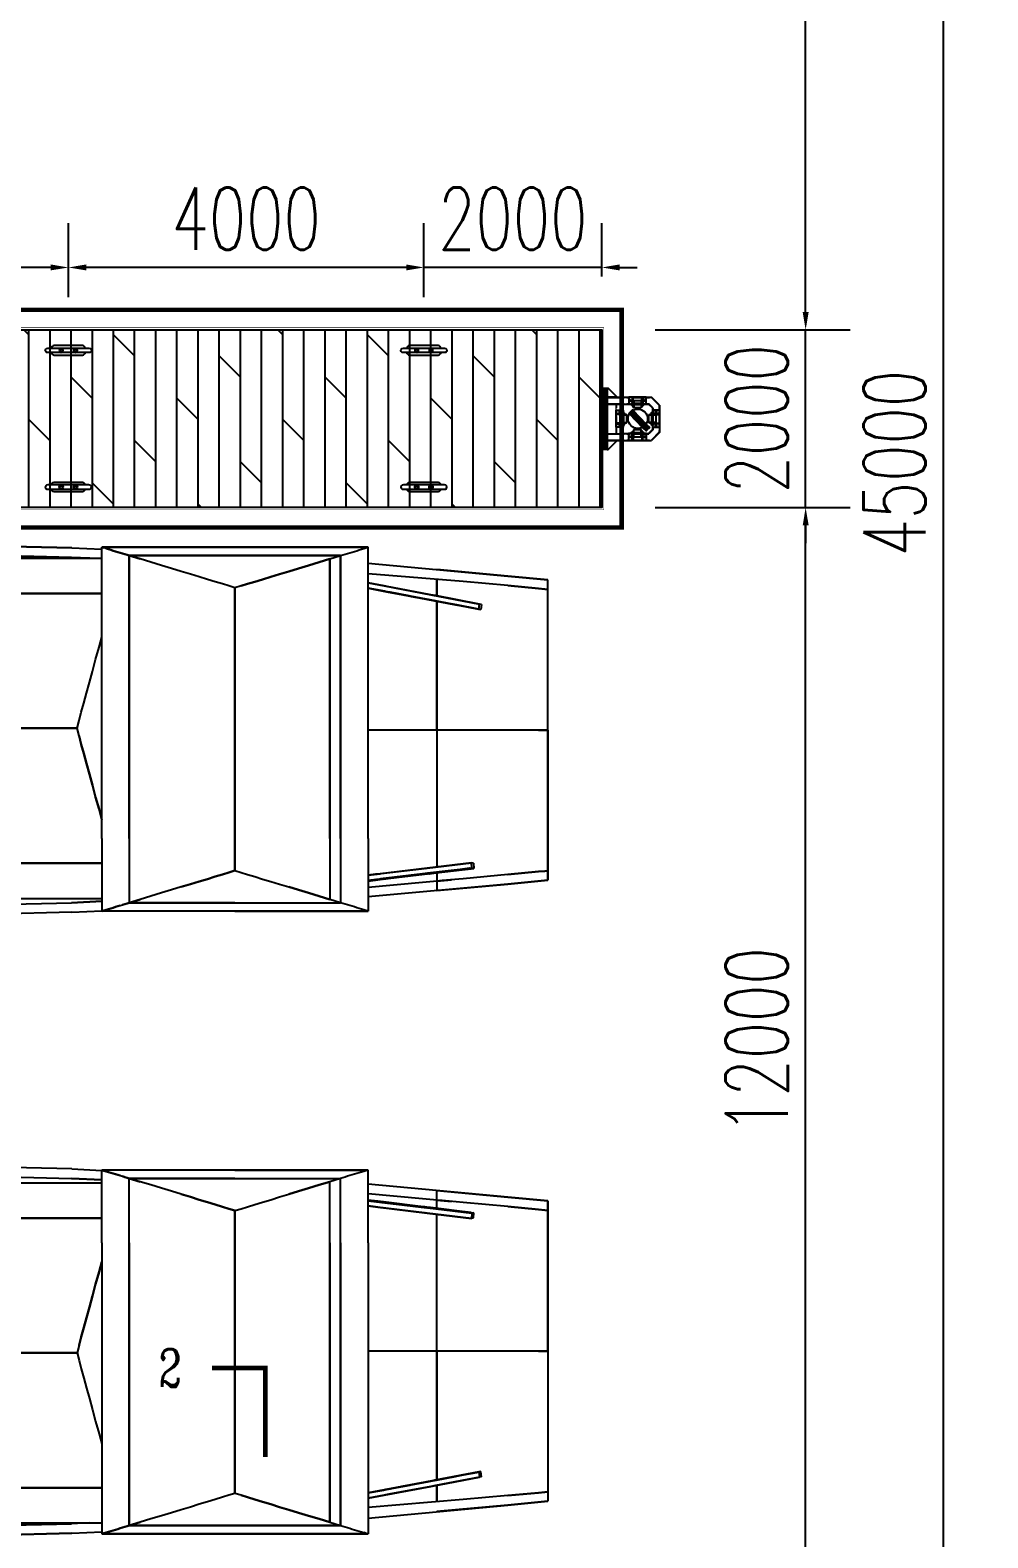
# Model space of a CAD drawing. Header units: millimetres. Extents: x -1003406 to 3312184, y 81337 to 716393.
# Drawn here: x 1491477 to 1502251, y 364071 to 381044 of the extents above; entities that cross this region are included whole.
import ezdxf

# ---------------------------------------------------------------- set-up
doc = ezdxf.new("R2010")
doc.units = ezdxf.units.MM
doc.header["$LTSCALE"] = 10
for name, pattern in [('CENTER2', [28.575, 19.05, -3.175, 3.175, -3.175]), ('DASHED2', [0.375, 0.25, -0.125]), ('DOTE', [2.42, 2, -0.2, 0.02, -0.2])]:
    doc.linetypes.add(name, pattern=pattern)
doc.layers.get('0').update_dxf_attribs({"linetype": 'CONTINUOUS'})
doc.layers.get('Defpoints').update_dxf_attribs({"linetype": 'CONTINUOUS'})
for name, color, linetype in [('DIM_SYMB', 3, 'CONTINUOUS'), ('DOTE', 1, 'DOTE'), ('PUB_TEXT', 7, 'CONTINUOUS'), ('W- bollard系船栓', 4, 'CONTINUOUS'), ('W-_ANTICOLLISION防撞措施', 192, 'CONTINUOUS'), ('W-bridge approach引桥', 4, 'CONTINUOUS'), ('W-FLOAT_BOWL浮筒', 253, 'CONTINUOUS'), ('W-MOUNTING固定方式', 5, 'CONTINUOUS'), ('W-STEEL_FRAME钢架', 3, 'CONTINUOUS'), ('W-WOOD_FLOOR木地板', 30, 'CONTINUOUS'), ('配筋率', 61, 'CONTINUOUS')]:
    doc.layers.add(name, color=color, linetype=linetype)
doc.styles.add('_TCH_LABEL', font='COMPLEX', dxfattribs={"bigfont": 'GBCBIG'})
doc.styles.add('STANDARD_T3', font='simplex.shx', dxfattribs={"width": 0.7, "bigfont": 'gbcbig.shx'})
doc.dimstyles.new('W&&200', dxfattribs={"dimtxt": 700, "dimasz": 200, "dimexe": 500, "dimexo": 600, "dimgap": 200, "dimtad": 1, "dimdec": 0, "dimzin": 0, "dimdsep": 46, "dimtxsty": 'STANDARD_T3', "dimcen": 0.09, "dimclrd": 1, "dimclre": 1, "dimclrt": 7, "dimazin": 2, "dimtfac": 1, "dimtdec": 0, "dimtix": 1, "dimtmove": 2, "dimatfit": 3, "dimfxl": 100, "dimtolj": 1, "dimtzin": 0, "dimarcsym": 0})
doc.dimstyles.new('W&&5', dxfattribs={"dimtxt": 17.5, "dimasz": 5, "dimexe": 12.5, "dimexo": 15, "dimgap": 5, "dimtad": 1, "dimdec": 0, "dimzin": 0, "dimdsep": 46, "dimtxsty": 'STANDARD_T3', "dimcen": 0.09, "dimclrd": 1, "dimclre": 1, "dimclrt": 7, "dimazin": 2, "dimtfac": 1, "dimtdec": 0, "dimtix": 1, "dimtmove": 2, "dimatfit": 3, "dimfxl": 100, "dimtolj": 1, "dimtzin": 0, "dimarcsym": 0})

# ---------------------------------------------------------------- blocks, each defined once
blk = doc.blocks.new('$matou$00000081')
at = {"elevation": 0}
for points in [[(115.4, -12.5, 1.151757), (115.4, 12.5), (-115.4, 12.5, 1.151757), (-115.4, -12.5), (115.4, -12.5)], [(-96.2, 12.5, -0.182727), (-79.9, 27.6), (80.9, 27.6, -0.182727), (97.2, 12.5)], [(97.2, -12.5, -0.182727), (80.9, -27.6), (-79.9, -27.6, -0.182727), (-96.2, -12.5, -0.127039)]]:
    blk.add_lwpolyline(points, format="xyb", dxfattribs=at)
for centre, radius in [((-39.5, 0, 0), 10.9), ((-39.5, 0, 0), 7.27), ((40.5, 0, 0), 10.9), ((40.5, 0, 0), 7.27)]:
    blk.add_circle(centre, radius)
blk = doc.blocks.new('*U645')
at = {"layer": 'W- bollard系船栓', "xscale": 2, "yscale": -2, "rotation": 180}
blk.add_blockref('$matou$00000081', (0, 0, 0), dxfattribs=at)
blk = doc.blocks.new('*U646')
at = {"layer": 'W- bollard系船栓', "color": 0, "linetype": 'ByBlock', "lineweight": -2, "transparency": 16777216}
for p in [(8000, 0), (12000, 0)]:
    blk.add_blockref('*U645', p, dxfattribs=at)
blk = doc.blocks.new('*U190')
blk.add_lwpolyline([(-12, 0), (-12, 2.5), (12, 2.5), (12, 0)], close=True)
blk = doc.blocks.new('*U189')
at = {"color": 8, "linetype": 'Continuous', "lineweight": 15}
for p, q in [((-1, 2), (-2, 1)), ((0, 1), (0, -1)), ((-1, -2), (-2, -1))]:
    blk.add_line(p, q, dxfattribs=at)
at = {"color": 7, "linetype": 'Continuous', "lineweight": 15}
for p, q in [((16, 1), (0, 1)), ((0, 0), (19, 0)), ((16, 1), (16, 0)), ((19, -1), (19, 0)), ((0, -1), (19, -1))]:
    blk.add_line(p, q, dxfattribs=at)
for centre, radius, start, end in [((-3, 0), 2.9, 41.3178, 318.6822), ((-3, 0), 1.45, 41.3178, 318.6822), ((0, 3), 2.82, 221.3178, 270), ((0, -3), 2.82, 90, 138.6822), ((0, 3), 1.37, 221.3178, 270), ((0, -3), 1.37, 90, 138.6822)]:
    blk.add_arc(centre, radius, start, end, dxfattribs=at)
blk = doc.blocks.new('无头销轴_B型_D12X150')
at = {"color": 0}
for p, q in [((-72, 6), (-72, -6)), ((72, 6), (72, -6))]:
    blk.add_line(p, q, dxfattribs=at)
blk.add_lwpolyline([(-75, 4), (-75, -4), (-72, -6), (72, -6), (75, -4), (75, 4), (72, 6), (-72, 6)], close=True, dxfattribs=at)
for centre in [(-70, 0), (70, 0)]:
    blk.add_circle(centre, 1.6, dxfattribs=at)
blk = doc.blocks.new('A$C1EDE4923')
at = {"color": 3, "linetype": 'CENTER2', "ltscale": 0.5}
for p, q in [((-284, 80), (-260, 80)), ((-272, 68), (-272, 92)), ((-235, 120), (-254, 120)), ((-146, 120), (-127, 120)), ((-97, 80), (-121, 80)), ((-109, 68), (-109, 92))]:
    blk.add_line(p, q, dxfattribs=at)
at = {"linetype": 'DASHED2'}
for p, q in [((-240, 126), (-249, 126)), ((-240, 113), (-249, 113)), ((-235, 126), (-145, 126)), ((-235, 113), (-145, 113)), ((-141, 126), (-132, 126)), ((-141, 113), (-132, 113))]:
    blk.add_line(p, q, dxfattribs=at)
at = {"color": 3, "linetype": 'CENTER2'}
blk.add_line((-241, 120), (-140, 120), dxfattribs=at)
for p, q in [((-232, 80), (-232, 160)), ((-148, 80), (-148, 160))]:
    blk.add_line(p, q)
for points in [[(-94, 40), (-94, 120), (-287, 120), (-287, 40)], [(-249, 142), (-240, 142), (-240, 40), (-249, 40)], [(-232, 160), (-148, 160), (-145, 157), (-145, 83), (-148, 80), (-232, 80), (-235, 83), (-235, 157)], [(-132, 142), (-141, 142), (-141, 40), (-132, 40)]]:
    blk.add_lwpolyline(points, close=True)
for centre in [(-272, 80), (-109, 80)]:
    blk.add_circle(centre, 7)
at = {"xscale": -1}
for name, p, rotation in [('无头销轴_B型_D12X150', (-190, 120), 180), ('*U189', (-260, 114), 270), ('*U190', (-249, 120), 90), ('*U190', (-237, 120), 90)]:
    blk.add_blockref(name, p, dxfattribs=dict(at, rotation=rotation))
for name, p, rotation in [('*U190', (-143, 120), 270), ('*U190', (-132, 120), 270), ('*U189', (-121, 114), 90)]:
    blk.add_blockref(name, p, dxfattribs=dict(rotation=rotation))
blk = doc.blocks.new('*D175')
at = {"color": 1, "lineweight": -2, "transparency": 16777216}
for p, q in [((-78, 311), (78, 464)), ((121, 506), (82, 468)), ((-82, 307), (-85, 304))]:
    blk.add_line(p, q, dxfattribs=at)
at = {"color": 1, "transparency": 16777216}
for points in [[(81, 468), (82, 467), (78, 464)], [(-82, 308), (-81, 307), (-78, 311)]]:
    blk.add_solid(points, dxfattribs=at)
at = {"layer": 'Defpoints', "color": 0, "transparency": 16777216}
for p in [(78, 464), (-78, 311)]:
    blk.add_point(p, dxfattribs=at)
at = {"color": 7, "transparency": 16777216, "insert": (93, 499), "char_height": 17.5, "attachment_point": 5, "rotation": 44.4737, "style": 'STANDARD_T3'}
blk.add_mtext('\\A1;∅219', dxfattribs=at)
blk = doc.blocks.new('*D919')
at = {"layer": 'Defpoints', "color": 0, "transparency": 16777216}
for p in [(1497907, 375669), (1500201, 375669), (1497907, 363669)]:
    blk.add_point(p, dxfattribs=at)
at = {"layer": 'W-bridge approach引桥', "color": 1, "lineweight": -2, "transparency": 16777216}
for p, q in [((1498507, 375669), (1500701, 375669)), ((1500201, 363869), (1500201, 375469)), ((1498507, 363669), (1500701, 363669))]:
    blk.add_line(p, q, dxfattribs=at)
at = {"layer": 'W-bridge approach引桥', "color": 1, "transparency": 16777216}
for points in [[(1500168, 375469), (1500235, 375469), (1500201, 375669)], [(1500168, 363869), (1500235, 363869), (1500201, 363669)]]:
    blk.add_solid(points, dxfattribs=at)
at = {"layer": 'W-bridge approach引桥', "color": 7, "transparency": 16777216, "insert": (1499651, 369669), "char_height": 700, "attachment_point": 5, "rotation": 90, "style": 'STANDARD_T3'}
blk.add_mtext('\\A1;12000', dxfattribs=at)
blk = doc.blocks.new('*D920')
at = {"layer": 'Defpoints', "color": 0, "transparency": 16777216}
for p in [(1497907, 377669), (1500201, 377669), (1497907, 375669)]:
    blk.add_point(p, dxfattribs=at)
at = {"layer": 'W-bridge approach引桥', "color": 1, "lineweight": -2, "transparency": 16777216}
for p, q in [((1500201, 377869), (1500201, 378069)), ((1498507, 377669), (1500701, 377669)), ((1500201, 375669), (1500201, 377669)), ((1498507, 375669), (1500701, 375669)), ((1500201, 375469), (1500201, 375269))]:
    blk.add_line(p, q, dxfattribs=at)
at = {"layer": 'W-bridge approach引桥', "color": 1, "transparency": 16777216}
for points in [[(1500168, 377869), (1500235, 377869), (1500201, 377669)], [(1500168, 375469), (1500235, 375469), (1500201, 375669)]]:
    blk.add_solid(points, dxfattribs=at)
at = {"layer": 'W-bridge approach引桥', "color": 7, "transparency": 16777216, "insert": (1499651, 376669), "char_height": 700, "attachment_point": 5, "rotation": 90, "style": 'STANDARD_T3'}
blk.add_mtext('\\A1;2000', dxfattribs=at)
blk = doc.blocks.new('*D921')
at = {"layer": 'Defpoints', "color": 0, "transparency": 16777216}
for p in [(1497907, 389669), (1500201, 389669), (1497907, 377669)]:
    blk.add_point(p, dxfattribs=at)
at = {"layer": 'W-bridge approach引桥', "color": 1, "lineweight": -2, "transparency": 16777216}
for p, q in [((1498507, 389669), (1500701, 389669)), ((1500201, 377869), (1500201, 389469)), ((1498507, 377669), (1500701, 377669))]:
    blk.add_line(p, q, dxfattribs=at)
at = {"layer": 'W-bridge approach引桥', "color": 1, "transparency": 16777216}
for points in [[(1500168, 389469), (1500235, 389469), (1500201, 389669)], [(1500168, 377869), (1500235, 377869), (1500201, 377669)]]:
    blk.add_solid(points, dxfattribs=at)
at = {"layer": 'W-bridge approach引桥', "color": 7, "transparency": 16777216, "insert": (1499651, 383669), "char_height": 700, "attachment_point": 5, "rotation": 90, "style": 'STANDARD_T3'}
blk.add_mtext('\\A1;12000', dxfattribs=at)
blk = doc.blocks.new('*D923')
at = {"layer": 'Defpoints', "color": 0, "transparency": 16777216}
for p in [(1495907, 378372), (1497907, 377669), (1495907, 377438)]:
    blk.add_point(p, dxfattribs=at)
at = {"layer": 'W-bridge approach引桥', "color": 1, "lineweight": -2, "transparency": 16777216}
for p, q in [((1495907, 378038), (1495907, 378872)), ((1497907, 378269), (1497907, 378872)), ((1495707, 378372), (1495507, 378372)), ((1497907, 378372), (1495907, 378372)), ((1498107, 378372), (1498307, 378372))]:
    blk.add_line(p, q, dxfattribs=at)
at = {"layer": 'W-bridge approach引桥', "color": 1, "transparency": 16777216}
for points in [[(1495707, 378406), (1495707, 378339), (1495907, 378372)], [(1498107, 378406), (1498107, 378339), (1497907, 378372)]]:
    blk.add_solid(points, dxfattribs=at)
at = {"layer": 'W-bridge approach引桥', "color": 7, "transparency": 16777216, "insert": (1496907, 378922), "char_height": 700, "attachment_point": 5, "style": 'STANDARD_T3'}
blk.add_mtext('\\A1;2000', dxfattribs=at)
blk = doc.blocks.new('*D924')
at = {"layer": 'Defpoints', "color": 0, "transparency": 16777216}
for p in [(1491907, 378372), (1491907, 377438), (1495907, 377438)]:
    blk.add_point(p, dxfattribs=at)
at = {"layer": 'W-bridge approach引桥', "color": 1, "lineweight": -2, "transparency": 16777216}
for p, q in [((1491907, 378038), (1491907, 378872)), ((1495907, 378038), (1495907, 378872)), ((1495707, 378372), (1492107, 378372))]:
    blk.add_line(p, q, dxfattribs=at)
at = {"layer": 'W-bridge approach引桥', "color": 1, "transparency": 16777216}
for points in [[(1492107, 378406), (1492107, 378339), (1491907, 378372)], [(1495707, 378406), (1495707, 378339), (1495907, 378372)]]:
    blk.add_solid(points, dxfattribs=at)
at = {"layer": 'W-bridge approach引桥', "color": 7, "transparency": 16777216, "insert": (1493907, 378922), "char_height": 700, "attachment_point": 5, "style": 'STANDARD_T3'}
blk.add_mtext('\\A1;4000', dxfattribs=at)
blk = doc.blocks.new('*D925')
at = {"layer": 'Defpoints', "color": 0, "transparency": 16777216}
for p in [(1487907, 378372), (1487907, 377438), (1491907, 377438)]:
    blk.add_point(p, dxfattribs=at)
at = {"layer": 'W-bridge approach引桥', "color": 1, "lineweight": -2, "transparency": 16777216}
for p, q in [((1487907, 378038), (1487907, 378872)), ((1491907, 378038), (1491907, 378872)), ((1491707, 378372), (1488107, 378372))]:
    blk.add_line(p, q, dxfattribs=at)
at = {"layer": 'W-bridge approach引桥', "color": 1, "transparency": 16777216}
for points in [[(1488107, 378406), (1488107, 378339), (1487907, 378372)], [(1491707, 378406), (1491707, 378339), (1491907, 378372)]]:
    blk.add_solid(points, dxfattribs=at)
at = {"layer": 'W-bridge approach引桥', "color": 7, "transparency": 16777216, "insert": (1489907, 378922), "char_height": 700, "attachment_point": 5, "style": 'STANDARD_T3'}
blk.add_mtext('\\A1;4000', dxfattribs=at)
blk = doc.blocks.new('*U647')
at = {"layer": 'W- bollard系船栓', "xscale": 2, "yscale": -2, "rotation": 180}
blk.add_blockref('$matou$00000081', (0, 0, 0), dxfattribs=at)
blk = doc.blocks.new('*U648')
at = {"layer": 'W- bollard系船栓', "color": 0, "linetype": 'ByBlock', "lineweight": -2, "transparency": 16777216}
for p in [(8000, 0), (12000, 0)]:
    blk.add_blockref('*U647', p, dxfattribs=at)
blk = doc.blocks.new('*D929')
at = {"layer": 'Defpoints', "color": 0, "transparency": 16777216}
for p in [(1500701, 398669), (1501751, 398669), (1500701, 353669)]:
    blk.add_point(p, dxfattribs=at)
at = {"layer": 'W-bridge approach引桥', "color": 1, "lineweight": -2, "transparency": 16777216}
for p, q in [((1501301, 398669), (1502251, 398669)), ((1501751, 353869), (1501751, 398469)), ((1501301, 353669), (1502251, 353669))]:
    blk.add_line(p, q, dxfattribs=at)
at = {"layer": 'W-bridge approach引桥', "color": 1, "transparency": 16777216}
for points in [[(1501717, 398469), (1501784, 398469), (1501751, 398669)], [(1501717, 353869), (1501784, 353869), (1501751, 353669)]]:
    blk.add_solid(points, dxfattribs=at)
at = {"layer": 'W-bridge approach引桥', "color": 7, "transparency": 16777216, "insert": (1501201, 376169), "char_height": 700, "attachment_point": 5, "rotation": 90, "style": 'STANDARD_T3'}
blk.add_mtext('\\A1;45000', dxfattribs=at)
blk = doc.blocks.new('$matou$00000062')
at = {"color": 0, "linetype": 'Continuous'}
for p, q in [((-1714, 991), (-1714, -2415)), ((-1714, 991), (-1714, -2415)), ((-1355, 991), (-1355, -2415)), ((-1355, 991), (-1355, -2415)), ((-1355, -2415), (-1355, 991)), ((18, -2144), (18, 991)), ((18, 991), (18, -2144)), ((1392, 991), (1392, -2415)), ((1392, -2415), (1392, 991)), ((1392, 991), (1392, -2415)), ((1750, 991), (1750, -2415)), ((1750, 991), (1750, -2415)), ((-1855, -2086), (-1875, -1218)), ((-1855, -2086), (-1875, -1218)), ((-1778, -1218), (-1758, -2084)), ((-1778, -1218), (-1758, -2084)), ((1758, -2084), (1778, -1218)), ((1778, -1218), (1758, -2084)), ((1875, -1218), (1855, -2086)), ((1855, -2086), (1875, -1218)), ((-1855, -2086), (-1841, -2415)), ((-1855, -2086), (-1841, -2415)), ((-1744, -2415), (-1758, -2084)), ((-1758, -2084), (-1744, -2415)), ((-60, -2166), (18, -2144)), ((-60, -2166), (18, -2144)), ((18, -2146), (18, -2141)), ((18, -2144), (96, -2166)), ((18, -2144), (96, -2166)), ((1758, -2084), (1750, -2084)), ((1750, -2284), (1758, -2084)), ((1758, -2084), (1750, -2084)), ((1750, -2284), (1758, -2084)), ((1855, -2086), (1841, -2415)), ((1855, -2086), (1841, -2415)), ((-562, -2313), (-448, -2280)), ((-448, -2280), (-562, -2313)), ((-448, -2280), (-340, -2248)), ((-340, -2248), (-448, -2280)), ((-340, -2248), (-239, -2219)), ((-239, -2219), (-340, -2248)), ((-239, -2219), (-146, -2191)), ((-146, -2191), (-239, -2219)), ((-146, -2191), (-60, -2166)), ((-60, -2166), (-146, -2191)), ((96, -2166), (182, -2191)), ((96, -2166), (182, -2191)), ((182, -2191), (275, -2219)), ((182, -2191), (275, -2219)), ((275, -2219), (376, -2248)), ((275, -2219), (376, -2248)), ((376, -2248), (484, -2280)), ((376, -2248), (484, -2280)), ((484, -2280), (598, -2313)), ((484, -2280), (598, -2313)), ((-1844, -3874), (-1844, -2415)), ((-1844, -3874), (-1844, -2415)), ((-1844, -2415), (-1837, -2439)), ((-1837, -2439), (-1844, -2415)), ((-1104, -2415), (-1844, -2415)), ((-1104, -2415), (-1844, -2415)), ((-1837, -2439), (-1830, -2464)), ((-1830, -2464), (-1837, -2439)), ((-1104, -2415), (1862, -2415)), ((-1104, -2415), (1862, -2415)), ((-910, -2415), (-807, -2385)), ((-807, -2385), (-910, -2415)), ((-807, -2385), (-682, -2348)), ((-682, -2348), (-807, -2385)), ((-682, -2348), (-562, -2313)), ((-562, -2313), (-682, -2348)), ((598, -2313), (718, -2348)), ((598, -2313), (718, -2348)), ((718, -2348), (844, -2385)), ((718, -2348), (844, -2385)), ((844, -2385), (946, -2415)), ((844, -2385), (946, -2415)), ((1848, -2464), (1855, -2439)), ((1848, -2464), (1855, -2439)), ((1862, -2415), (1855, -2439)), ((1855, -2439), (1862, -2415)), ((1862, -2415), (1862, -5333)), ((1862, -5333), (1862, -2415)), ((-1830, -2464), (-1823, -2489)), ((-1823, -2489), (-1830, -2464)), ((-1823, -2489), (-1816, -2515)), ((-1816, -2515), (-1823, -2489)), ((-1816, -2515), (-1809, -2540)), ((-1809, -2540), (-1816, -2515)), ((-1809, -2540), (-1801, -2566)), ((-1801, -2566), (-1809, -2540)), ((-1801, -2566), (-1794, -2591)), ((-1794, -2591), (-1801, -2566)), ((-1794, -2591), (-1787, -2617)), ((-1787, -2617), (-1794, -2591)), ((1812, -2591), (1805, -2617)), ((1805, -2617), (1812, -2591)), ((1819, -2566), (1812, -2591)), ((1812, -2591), (1819, -2566)), ((1827, -2540), (1819, -2566)), ((1819, -2566), (1827, -2540)), ((1834, -2515), (1827, -2540)), ((1827, -2540), (1834, -2515)), ((1841, -2489), (1834, -2515)), ((1834, -2515), (1841, -2489)), ((1848, -2464), (1841, -2489)), ((1841, -2489), (1848, -2464)), ((-1787, -2617), (-1780, -2642)), ((-1787, -2617), (-1780, -2642)), ((-1780, -2642), (-1773, -2667)), ((-1773, -2667), (-1780, -2642)), ((-1773, -2667), (-1766, -2692)), ((-1766, -2692), (-1773, -2667)), ((-1766, -2692), (-1759, -2717)), ((-1759, -2717), (-1766, -2692)), ((-1759, -3874), (-1759, -2717)), ((-1759, -2717), (-1759, -3874)), ((-1104, -2717), (-1759, -2717)), ((-1104, -2717), (-1759, -2717)), ((-1725, -2837), (-1759, -2717)), ((-1104, -2717), (-1759, -2717)), ((-1759, -2717), (-1725, -2837)), ((-1759, -2717), (-1759, -3874)), ((-1104, -2717), (1777, -2717)), ((1777, -2717), (-1104, -2717)), ((-1104, -2717), (1777, -2717)), ((1777, -2717), (1743, -2837)), ((1743, -2837), (1777, -2717)), ((1784, -2692), (1777, -2717)), ((1777, -2717), (1784, -2692)), ((1777, -2717), (1777, -5031)), ((1777, -5031), (1777, -2717)), ((1777, -2717), (1777, -5031)), ((1791, -2667), (1784, -2692)), ((1784, -2692), (1791, -2667)), ((1798, -2642), (1791, -2667)), ((1791, -2667), (1798, -2642)), ((1805, -2617), (1798, -2642)), ((1798, -2642), (1805, -2617)), ((-1692, -2954), (-1725, -2837)), ((-1692, -2954), (-1725, -2837)), ((1710, -2954), (1743, -2837)), ((1710, -2954), (1743, -2837)), ((-1659, -3068), (-1692, -2954)), ((-1659, -3068), (-1692, -2954)), ((-1628, -3178), (-1659, -3068)), ((-1628, -3178), (-1659, -3068)), ((1646, -3178), (1677, -3068)), ((1646, -3178), (1677, -3068)), ((1677, -3068), (1710, -2954)), ((1677, -3068), (1710, -2954)), ((-1598, -3284), (-1628, -3178)), ((-1598, -3284), (-1628, -3178)), ((1616, -3284), (1646, -3178)), ((1616, -3284), (1646, -3178)), ((-1570, -3386), (-1598, -3284)), ((-1598, -3284), (-1570, -3386)), ((1588, -3386), (1616, -3284)), ((1588, -3386), (1616, -3284)), ((-1542, -3482), (-1570, -3386)), ((-1570, -3386), (-1542, -3482)), ((-1517, -3572), (-1542, -3482)), ((-1542, -3482), (-1517, -3572)), ((1535, -3572), (1560, -3482)), ((1535, -3572), (1560, -3482)), ((1560, -3482), (1588, -3386)), ((1560, -3482), (1588, -3386)), ((-1493, -3657), (-1517, -3572)), ((-1517, -3572), (-1493, -3657)), ((-1470, -3736), (-1493, -3657)), ((-1493, -3657), (-1470, -3736)), ((1488, -3736), (1511, -3657)), ((1488, -3736), (1511, -3657)), ((1511, -3657), (1535, -3572)), ((1511, -3657), (1535, -3572)), ((-1450, -3808), (-1470, -3736)), ((-1470, -3736), (-1450, -3808)), ((-1431, -3874), (-1450, -3808)), ((-1450, -3808), (-1431, -3874)), ((1449, -3874), (1468, -3808)), ((1449, -3874), (1468, -3808)), ((1468, -3808), (1488, -3736)), ((1468, -3808), (1488, -3736)), ((-1844, -3874), (-1844, -5333)), ((-1844, -5333), (-1844, -3874)), ((-1759, -3874), (-1759, -5031)), ((-1759, -3874), (-1759, -5031)), ((-1759, -3874), (-1759, -5031)), ((-1450, -3940), (-1470, -4012)), ((-1450, -3940), (-1470, -4012)), ((-1431, -3874), (-1450, -3940)), ((-1431, -3874), (-1450, -3940)), ((-1104, -3874), (-1431, -3874)), ((-1431, -3874), (-1104, -3874)), ((1449, -3874), (-1104, -3874)), ((-1104, -3874), (1449, -3874)), ((1449, -3878), (1449, -3870)), ((1468, -3940), (1449, -3874)), ((1468, -3940), (1449, -3874)), ((1488, -4012), (1468, -3940)), ((1468, -3940), (1488, -4012)), ((-1493, -4091), (-1517, -4176)), ((-1493, -4091), (-1517, -4176)), ((-1470, -4012), (-1493, -4091)), ((-1470, -4012), (-1493, -4091)), ((1511, -4091), (1488, -4012)), ((1488, -4012), (1511, -4091)), ((1535, -4176), (1511, -4091)), ((1511, -4091), (1535, -4176)), ((-1542, -4266), (-1570, -4362)), ((-1542, -4266), (-1570, -4362)), ((-1517, -4176), (-1542, -4266)), ((-1517, -4176), (-1542, -4266)), ((1560, -4266), (1535, -4176)), ((1535, -4176), (1560, -4266)), ((1588, -4362), (1560, -4266)), ((1560, -4266), (1588, -4362)), ((-1570, -4362), (-1598, -4464)), ((-1570, -4362), (-1598, -4464)), ((1616, -4464), (1588, -4362)), ((1588, -4362), (1616, -4464)), ((-1659, -4680), (-1628, -4569)), ((-1628, -4569), (-1659, -4680)), ((-1598, -4464), (-1628, -4569)), ((-1628, -4569), (-1598, -4464)), ((1646, -4569), (1616, -4464)), ((1616, -4464), (1646, -4569)), ((1677, -4680), (1646, -4569)), ((1646, -4569), (1677, -4680)), ((-1692, -4794), (-1659, -4680)), ((-1659, -4680), (-1692, -4794)), ((1677, -4680), (1710, -4794)), ((1710, -4794), (1677, -4680)), ((-1759, -5031), (-1725, -4911)), ((-1759, -5031), (-1725, -4911)), ((-1692, -4794), (-1725, -4911)), ((-1725, -4911), (-1692, -4794)), ((-1104, -4911), (-1725, -4911)), ((-1104, -4911), (-1725, -4911)), ((-1104, -4911), (1743, -4911)), ((1743, -4911), (-1104, -4911)), ((1710, -4794), (1743, -4911)), ((1743, -4911), (1710, -4794)), ((1743, -4911), (1777, -5031)), ((1743, -4911), (1777, -5031)), ((-1773, -5081), (-1766, -5056)), ((-1773, -5081), (-1766, -5056)), ((-1766, -5056), (-1759, -5031)), ((-1766, -5056), (-1759, -5031)), ((-1104, -5031), (-1759, -5031)), ((-1104, -5031), (-1759, -5031)), ((-1104, -5031), (-1759, -5031)), ((-1104, -5031), (1777, -5031)), ((-1104, -5031), (1777, -5031)), ((1777, -5031), (-1104, -5031)), ((1777, -5031), (1784, -5056)), ((1777, -5031), (1784, -5056)), ((1784, -5056), (1791, -5081)), ((1784, -5056), (1791, -5081)), ((-1816, -5233), (-1809, -5208)), ((-1816, -5233), (-1809, -5208)), ((-1809, -5208), (-1801, -5182)), ((-1809, -5208), (-1801, -5182)), ((-1801, -5182), (-1794, -5157)), ((-1801, -5182), (-1794, -5157)), ((-1794, -5157), (-1787, -5131)), ((-1794, -5157), (-1787, -5131)), ((-1787, -5131), (-1780, -5106)), ((-1787, -5131), (-1780, -5106)), ((-1780, -5106), (-1773, -5081)), ((-1780, -5106), (-1773, -5081)), ((1791, -5081), (1798, -5106)), ((1791, -5081), (1798, -5106)), ((1798, -5106), (1805, -5131)), ((1798, -5106), (1805, -5131)), ((1805, -5131), (1812, -5157)), ((1805, -5131), (1812, -5157)), ((1812, -5157), (1819, -5182)), ((1812, -5157), (1819, -5182)), ((1819, -5182), (1827, -5208)), ((1819, -5182), (1827, -5208)), ((1827, -5208), (1834, -5233)), ((1827, -5208), (1834, -5233)), ((-1844, -5333), (-1837, -5308)), ((-1844, -5333), (-1837, -5308)), ((-1104, -5333), (-1844, -5333)), ((-1104, -5333), (-1844, -5333)), ((-1837, -5308), (-1830, -5284)), ((-1837, -5308), (-1830, -5284)), ((-1830, -5284), (-1823, -5259)), ((-1830, -5284), (-1823, -5259)), ((-1823, -5259), (-1816, -5233)), ((-1823, -5259), (-1816, -5233)), ((-1568, -6862), (-1700, -5333)), ((-1524, -6246), (-1603, -5333)), ((-1538, -5333), (-1526, -5437)), ((-1538, -5333), (-1520, -5489)), ((-1538, -5333), (-1526, -5437)), ((-1494, -5718), (-1537, -5333)), ((-1519, -5501), (-1537, -5333)), ((-1537, -5333), (-1527, -5423)), ((-1527, -5423), (-1537, -5333)), ((-1527, -5423), (-1536, -5333)), ((-1536, -5333), (-1526, -5435)), ((-1526, -5435), (-1536, -5333)), ((-1527, -5423), (-1536, -5333)), ((-1533, -5333), (-1522, -5418)), ((-1533, -5333), (-1524, -5404)), ((-1533, -5333), (-1522, -5418)), ((-1524, -5404), (-1533, -5333)), ((-1532, -5333), (-1524, -5404)), ((-1532, -5333), (-1524, -5404)), ((-1531, -5333), (-1516, -5468)), ((-1405, -6468), (-1531, -5333)), ((-1531, -5333), (-1460, -5974)), ((-1478, -5333), (-1463, -5465)), ((-1478, -5333), (-1469, -5412)), ((-1469, -5412), (-1478, -5333)), ((-1478, -5333), (-1469, -5412)), ((-1104, -5333), (1862, -5333)), ((-1104, -5333), (1862, -5333)), ((0, -5382), (0, -5333)), ((0, -5382), (0, -5333)), ((1445, -5333), (1402, -5574)), ((1445, -5333), (1406, -5553)), ((1445, -5333), (1411, -5521)), ((1445, -5333), (1411, -5521)), ((1445, -5333), (1412, -5520)), ((1412, -5520), (1445, -5333)), ((1413, -5515), (1445, -5333)), ((1445, -5333), (1414, -5507)), ((1414, -5507), (1445, -5333)), ((1414, -5507), (1445, -5333)), ((1414, -5507), (1445, -5333)), ((1445, -5333), (1415, -5501)), ((1415, -5504), (1445, -5333)), ((1445, -5333), (1415, -5503)), ((1445, -5333), (1415, -5503)), ((1415, -5501), (1445, -5333)), ((1445, -5333), (1417, -5492)), ((1445, -5333), (1417, -5489)), ((1445, -5333), (1417, -5489)), ((1445, -5333), (1417, -5489)), ((1417, -5489), (1445, -5333)), ((1498, -5333), (1468, -5507)), ((1468, -5507), (1498, -5333)), ((1700, -5333), (1568, -6862)), ((1834, -5233), (1841, -5259)), ((1834, -5233), (1841, -5259)), ((1841, -5259), (1848, -5284)), ((1841, -5259), (1848, -5284)), ((1848, -5284), (1855, -5308)), ((1855, -5308), (1848, -5284)), ((1855, -5308), (1862, -5333)), ((1855, -5308), (1862, -5333)), ((-1519, -5501), (-1527, -5423)), ((-1527, -5439), (-1526, -5437)), ((-1527, -5439), (-1526, -5437)), ((-1526, -5435), (-1522, -5418)), ((-1526, -5435), (-1522, -5418)), ((-1520, -5489), (-1526, -5437)), ((-1520, -5489), (-1521, -5492)), ((-1520, -5489), (-1521, -5492)), ((-1517, -5470), (-1520, -5488)), ((-1517, -5470), (-1520, -5488)), ((-1520, -5488), (-1515, -5487)), ((-1515, -5487), (-1520, -5488)), ((-1520, -5488), (-1494, -5697)), ((-1494, -5697), (-1520, -5488)), ((-1520, -5489), (-1469, -5950)), ((-1520, -5489), (-1469, -5950)), ((-1519, -5501), (-1493, -5710)), ((-1519, -5501), (-1493, -5710)), ((-1470, -5935), (-1519, -5501)), ((-1470, -5935), (-1519, -5501)), ((-1494, -5697), (-1517, -5470)), ((-1517, -5470), (-1494, -5697)), ((-1516, -5468), (-1465, -5929)), ((-1405, -6468), (-1516, -5468)), ((-1465, -5929), (-1516, -5468)), ((-1515, -5483), (-1493, -5709)), ((-1493, -5709), (-1515, -5483)), ((-1515, -5483), (-1458, -5996)), ((-1515, -5483), (-1410, -6430)), ((-1463, -5465), (-1469, -5412)), ((-1463, -5465), (-1469, -5412)), ((-1469, -5412), (-1406, -5977)), ((-1406, -5977), (-1467, -5436)), ((-1352, -6464), (-1463, -5465)), ((0, -5709), (0, -5382)), ((0, -5709), (0, -5382)), ((1324, -6017), (1411, -5526)), ((1468, -5508), (1378, -6017)), ((1378, -6017), (1465, -5521)), ((1400, -5585), (1414, -5507)), ((1402, -5574), (1411, -5521)), ((1409, -5538), (1415, -5501)), ((1409, -5538), (1415, -5501)), ((1411, -5524), (1411, -5521)), ((1411, -5524), (1411, -5521)), ((1412, -5520), (1415, -5503)), ((1412, -5520), (1415, -5503)), ((1458, -5559), (1468, -5507)), ((1458, -5559), (1468, -5507)), ((1231, -6546), (1406, -5553)), ((1403, -5568), (1314, -6077)), ((1402, -5574), (1322, -6031)), ((1402, -5574), (1322, -6031)), ((1324, -6015), (1400, -5585)), ((1324, -6017), (1400, -5585)), ((1324, -6017), (1400, -5585)), ((1403, -5568), (1327, -5999)), ((1403, -5568), (1327, -5999)), ((1403, -5568), (1364, -5792)), ((1364, -5792), (1403, -5568)), ((1400, -5585), (1364, -5793)), ((1400, -5585), (1364, -5793)), ((1366, -5780), (1406, -5555)), ((1406, -5555), (1366, -5780)), ((1403, -5572), (1366, -5780)), ((1366, -5780), (1403, -5572)), ((1378, -6017), (1458, -5559)), ((1378, -6017), (1458, -5559)), ((1402, -5574), (1402, -5576)), ((1402, -5574), (1402, -5576)), ((1406, -5555), (1403, -5572)), ((1406, -5555), (1403, -5572)), ((1403, -5572), (1403, -5572)), ((1403, -5572), (1403, -5572)), ((-1494, -5697), (-1493, -5710)), ((-1490, -5708), (-1493, -5709)), ((-1467, -5917), (-1493, -5709)), ((-1467, -5917), (-1493, -5709)), ((-1491, -5721), (-1493, -5709)), ((-1470, -5935), (-1493, -5710)), ((-1470, -5935), (-1493, -5710)), ((-1491, -5721), (-1465, -5931)), ((-1491, -5721), (-1465, -5931)), ((-1491, -5721), (-1469, -5948)), ((-1469, -5948), (-1491, -5721)), ((0, -5892), (0, -5709)), ((0, -5892), (0, -5709)), ((1362, -5804), (1322, -6029)), ((1322, -6029), (1362, -5804)), ((1324, -6017), (1364, -5793)), ((1324, -6017), (1364, -5793)), ((1380, -5699), (1325, -6011)), ((1325, -6011), (1380, -5699)), ((1362, -5804), (1325, -6013)), ((1362, -5804), (1325, -6013)), ((1327, -5999), (1364, -5792)), ((1327, -5999), (1364, -5792)), ((1362, -5804), (1364, -5792)), ((1366, -5780), (1364, -5793)), ((1364, -5792), (1364, -5792)), ((-1462, -6014), (-1470, -5935)), ((-1470, -5952), (-1469, -5950)), ((-1469, -5950), (-1470, -5952)), ((-1469, -5948), (-1465, -5931)), ((-1469, -5948), (-1465, -5931)), ((-1469, -5950), (-1409, -6489)), ((-1463, -6000), (-1459, -5983)), ((-1459, -5983), (-1463, -6000)), ((-1462, -5956), (-1459, -5981)), ((-1459, -5981), (-1462, -5956)), ((-1405, -6468), (-1459, -5981)), ((-1459, -5981), (-1405, -6468)), ((-1405, -6468), (-1459, -5981)), ((-1459, -5983), (-1437, -6209)), ((-1437, -6209), (-1459, -5983)), ((-1406, -5977), (-1409, -5956)), ((-1409, -5956), (-1406, -5977)), ((-1406, -5977), (-1352, -6464)), ((-1352, -6464), (-1406, -5977)), ((-1352, -6464), (-1406, -5977)), ((-1406, -5977), (-1352, -6464)), ((0, -6085), (0, -5892)), ((0, -6085), (0, -5892)), ((-1635, -6085), (-1568, -6862)), ((-1538, -6085), (-1635, -6085)), ((-1538, -6085), (-1635, -6085)), ((-1454, -6085), (-1538, -6085)), ((-1454, -6085), (-1538, -6085)), ((-1533, -6143), (-1538, -6085)), ((-1538, -6085), (-1524, -6246)), ((-1463, -6002), (-1464, -6004)), ((-1463, -6002), (-1464, -6004)), ((-1463, -6000), (-1437, -6209)), ((-1463, -6000), (-1458, -6000)), ((-1458, -6000), (-1463, -6000)), ((-1437, -6209), (-1463, -6000)), ((-1413, -6448), (-1462, -6014)), ((-1462, -6014), (-1436, -6222)), ((-1413, -6448), (-1462, -6014)), ((-1413, -6448), (-1462, -6014)), ((-1413, -6448), (-1462, -6014)), ((-1413, -6448), (-1462, -6014)), ((-1436, -6222), (-1462, -6014)), ((-1458, -5996), (-1410, -6430)), ((-1410, -6430), (-1458, -5996)), ((-1435, -6221), (-1458, -5996)), ((-1458, -5996), (-1435, -6221)), ((0, -6085), (-1394, -6085)), ((0, -6085), (-1394, -6085)), ((0, -6143), (0, -6085)), ((1312, -6085), (0, -6085)), ((0, -6085), (1312, -6085)), ((0, -6143), (0, -6085)), ((1322, -6031), (1227, -6567)), ((1231, -6546), (1325, -6011)), ((1231, -6546), (1325, -6011)), ((1231, -6546), (1316, -6063)), ((1231, -6546), (1316, -6063)), ((1234, -6526), (1310, -6095)), ((1234, -6526), (1310, -6095)), ((1234, -6526), (1310, -6095)), ((1234, -6526), (1310, -6096)), ((1314, -6077), (1238, -6509)), ((1314, -6077), (1238, -6509)), ((1274, -6301), (1314, -6077)), ((1314, -6077), (1274, -6301)), ((1310, -6095), (1274, -6302)), ((1274, -6302), (1310, -6095)), ((1316, -6065), (1276, -6289)), ((1276, -6289), (1316, -6065)), ((1313, -6081), (1276, -6289)), ((1276, -6289), (1313, -6081)), ((1378, -6017), (1283, -6552)), ((1369, -6069), (1283, -6552)), ((1283, -6552), (1369, -6069)), ((1310, -6095), (1324, -6017)), ((1310, -6095), (1324, -6017)), ((1313, -6083), (1312, -6085)), ((1313, -6083), (1312, -6085)), ((1313, -6081), (1316, -6065)), ((1316, -6065), (1313, -6081)), ((1313, -6081), (1313, -6081)), ((1313, -6081), (1313, -6081)), ((1314, -6077), (1327, -5999)), ((1318, -6050), (1316, -6063)), ((1316, -6063), (1318, -6050)), ((1321, -6033), (1322, -6031)), ((1322, -6031), (1321, -6033)), ((1322, -6029), (1325, -6013)), ((1322, -6029), (1325, -6013)), ((1327, -5999), (1327, -5999)), ((1327, -5999), (1327, -5999)), ((1538, -6085), (1366, -6085)), ((1366, -6085), (1538, -6085)), ((1369, -6069), (1378, -6017)), ((1378, -6017), (1369, -6069)), ((1568, -6862), (1635, -6085)), ((-1514, -6371), (-1533, -6143)), ((-1437, -6209), (-1436, -6222)), ((-1436, -6222), (-1413, -6448)), ((-1413, -6448), (-1436, -6222)), ((-1433, -6221), (-1435, -6221)), ((-1435, -6221), (-1433, -6221)), ((-1435, -6221), (-1410, -6430)), ((-1435, -6221), (-1410, -6430)), ((-1434, -6234), (-1435, -6221)), ((-1433, -6221), (-1435, -6221)), ((-1434, -6234), (-1408, -6443)), ((-1408, -6443), (-1434, -6234)), ((-1434, -6234), (-1412, -6461)), ((-1412, -6461), (-1434, -6234)), ((0, -6371), (0, -6143)), ((0, -6371), (0, -6143)), ((1276, -6289), (1274, -6302)), ((-1471, -6862), (-1514, -6371)), ((-1412, -6461), (-1408, -6443)), ((-1412, -6461), (-1408, -6443)), ((0, -6862), (0, -6371)), ((0, -6862), (0, -6371)), ((1272, -6314), (1232, -6539)), ((1232, -6539), (1272, -6314)), ((1274, -6302), (1234, -6526)), ((1234, -6526), (1274, -6302)), ((1272, -6314), (1235, -6522)), ((1235, -6522), (1272, -6314)), ((1274, -6301), (1238, -6509)), ((1274, -6301), (1238, -6509)), ((1272, -6314), (1274, -6301)), ((1274, -6301), (1274, -6301)), ((1274, -6301), (1274, -6301)), ((1274, -6301), (1274, -6301)), ((-1409, -6489), (-1405, -6468)), ((-1405, -6468), (-1409, -6489)), ((-1356, -6485), (-1409, -6489)), ((-1356, -6485), (-1409, -6489)), ((-1405, -6468), (-1352, -6464)), ((-1405, -6468), (-1352, -6464)), ((-1356, -6485), (-1352, -6464)), ((-1356, -6485), (-1352, -6464)), ((1227, -6567), (1231, -6546)), ((1231, -6546), (1227, -6567)), ((1280, -6573), (1227, -6567)), ((1280, -6573), (1227, -6567)), ((1231, -6546), (1283, -6552)), ((1231, -6546), (1283, -6552)), ((1232, -6539), (1235, -6522)), ((1232, -6539), (1235, -6522)), ((1280, -6573), (1283, -6552)), ((1280, -6573), (1283, -6552)), ((-1568, -6862), (-1530, -7300)), ((-1530, -7300), (-1568, -6862)), ((-1442, -7197), (-1471, -6862)), ((-1471, -6862), (-1442, -7197)), ((-1442, -7197), (-1471, -6862)), ((0, -7197), (0, -6862)), ((0, -7197), (0, -6862)), ((1471, -6862), (1442, -7197)), ((1442, -7197), (1471, -6862)), ((1442, -7197), (1471, -6862)), ((1530, -7300), (1568, -6862)), ((1568, -6862), (1530, -7300)), ((-1436, -7267), (-1442, -7197)), ((-1442, -7197), (-1436, -7267)), ((-1436, -7267), (-1442, -7197)), ((0, -7267), (0, -7197)), ((0, -7267), (0, -7197)), ((0, -7197), (0, -7267)), ((0, -7267), (0, -7197)), ((1442, -7197), (1436, -7267)), ((1436, -7267), (1442, -7197)), ((1436, -7267), (1442, -7197)), ((-1433, -7300), (-1530, -7300)), ((-1530, -7300), (-1433, -7300)), ((-1433, -7300), (-1436, -7267)), ((-1433, -7300), (-1436, -7267)), ((-1436, -7267), (-1433, -7300)), ((-1433, -7300), (0, -7300)), ((0, -7300), (-1433, -7300)), ((0, -7300), (0, -7267)), ((0, -7267), (0, -7300)), ((0, -7267), (0, -7300)), ((0, -7300), (0, -7267)), ((0, -7300), (1433, -7300)), ((0, -7300), (1433, -7300)), ((1436, -7267), (1433, -7300)), ((1433, -7300), (1436, -7267)), ((1433, -7300), (1436, -7267)), ((1433, -7300), (1530, -7300)), ((1433, -7300), (1530, -7300))]:
    blk.add_line(p, q, dxfattribs=at)
blk.add_lwpolyline([(1471, -6862), (1513, -6371), (1592, -5333)], dxfattribs=at)
blk = doc.blocks.new('BZQ-T')
at = {"color": 252, "lineweight": 200, "ltscale": 100}
blk.add_line((-344.6, 6), (344.6, 6), dxfattribs=at)
at = {"layer": 'DOTE', "lineweight": 200, "ltscale": 100}
for p, q in [((-300, -17), (-300, 17)), ((-100, -17), (-100, 17)), ((100, -17), (100, 17)), ((300, -17), (300, 17))]:
    blk.add_line(p, q, dxfattribs=at)
at = {"layer": 'W-MOUNTING固定方式'}
for p, q in [((-154.6, 632.1), (-244.6, 542.1)), ((-244.6, 43), (-244.6, 542.1)), ((-121.4, 552.1), (-164.6, 509)), ((-154.6, 632.1), (154.3, 632.1)), ((-121.4, 552.1), (121.2, 552.1)), ((121.2, 552.1), (164.3, 509)), ((154.3, 632.1), (244.3, 542.1)), ((244.3, 43), (244.3, 542.1)), ((-164.6, 43), (-164.6, 509)), ((164.3, 223.1), (164.3, 509))]:
    blk.add_line(p, q, dxfattribs=at)
at = {"layer": 'W-MOUNTING固定方式', "color": 253, "linetype": 'CENTER2', "true_color": 0xadadad}
for p, q in [((-152.5, 627.1), (-239.6, 540.1)), ((-239.6, 43), (-239.6, 540.1)), ((-123.5, 557.1), (-169.6, 511.1)), ((-169.6, 43), (-169.6, 511.1)), ((-152.5, 627.1), (152.2, 627.1)), ((-123.5, 557.1), (123.2, 557.1)), ((123.2, 557.1), (169.3, 511.1)), ((152.2, 627.1), (239.3, 540.1)), ((169.3, 43), (169.3, 511.1)), ((239.3, 43), (239.3, 540.1)), ((-164.6, 218.1), (164.3, 218.1)), ((164.3, 148.1), (-164.6, 148.1))]:
    blk.add_line(p, q, dxfattribs=at)
at = {"layer": 'W-MOUNTING固定方式', "color": 1}
for p, q in [((29.9, 383.5), (-30.1, 383.5)), ((29.9, 383.5), (-30.1, 383.5)), ((-0.1, 341.5), (-0.1, 425.5)), ((-0.1, 341.5), (-0.1, 425.5))]:
    blk.add_line(p, q, dxfattribs=at)
at = {"layer": 'W-MOUNTING固定方式', "color": 0, "lineweight": 5}
for p, q in [((-164.6, 223.1), (164.3, 223.1)), ((164.3, 43), (164.3, 234)), ((164.3, 143.1), (-164.6, 143.1))]:
    blk.add_line(p, q, dxfattribs=at)
at = {"layer": 'W-MOUNTING固定方式', "lineweight": 25}
blk.add_lwpolyline([(-0.1, 425.3), (-0.1, 350)], dxfattribs=at)
at = {"layer": 'W-MOUNTING固定方式', "color": 1}
for points in [[(-344.6, 43), (-344.6, 53), (-254.6, 143), (-244.6, 143), (-244.6, 43)], [(344.3, 43), (344.3, 53), (254.3, 143), (244.3, 143), (244.3, 43)]]:
    blk.add_lwpolyline(points, close=True, dxfattribs=at)
at = {"layer": 'W-MOUNTING固定方式'}
blk.add_circle((-0.1, 387.6), 109.5, dxfattribs=at)
at = {"layer": 'W-STEEL_FRAME钢架'}
for p, q in [((-164.6, 43), (-244.6, 43)), ((164.3, 43), (244.3, 43))]:
    blk.add_line(p, q, dxfattribs=at)
for points in [[(-344.6, 43), (344.6, 43), (344.6, 0), (-344.6, 0)], [(-308, 6), (-292, 6), (-292, 0), (-308, 0)], [(-108, 6), (-92, 6), (-92, 0), (-108, 0)], [(108, 6), (92, 6), (92, 0), (108, 0)], [(308, 6), (292, 6), (292, 0), (308, 0)]]:
    blk.add_lwpolyline(points, close=True, dxfattribs=at)
at = {"layer": 'W-MOUNTING固定方式', "color": 6, "lineweight": 5, "extrusion": (0, 0, -1), "xscale": -1, "zscale": -1}
for p, rotation in [((190.6, 671.7), 180), ((284.1, 193), 90)]:
    blk.add_blockref('A$C1EDE4923', p, dxfattribs=dict(at, rotation=rotation))
at = {"layer": 'W-MOUNTING固定方式', "color": 6, "lineweight": 5, "extrusion": (0, 0, -1), "zscale": -1, "rotation": 270}
blk.add_blockref('A$C1EDE4923', (-283.9, 193), dxfattribs=at)
at = {"layer": 'W-MOUNTING固定方式', "color": 6, "lineweight": 5, "extrusion": (0, 0, -1), "zscale": -1}
blk.add_blockref('A$C1EDE4923', (190.6, 103.6), dxfattribs=at)
dim = blk.add_diameter_dim_2p(p1=(-78.3, 310.9), p2=(78, 464.4), dimstyle='W&&5')
dim.commit()
dim.dimension.update_dxf_attribs({"geometry": '*D175', "text_midpoint": (93.2, 498.6)})

msp = doc.modelspace()

# ---------------------------------------------------------------- hatches: boundary and pattern name
at = {"layer": 'W-WOOD_FLOOR木地板'}
h = msp.add_hatch(dxfattribs=at)
h.set_pattern_fill('DOLMIT', color=256, scale=300, angle=90)
h.set_pattern_definition([(90, (11529.17, -195070.83), (-238.122618, 2e-08), []), (135, (11529.2, -195070.8), (-476.2449, -476.2449), [336.7564, -673.512])])
edge = h.paths.add_edge_path()
edge.add_line((1481906.5, 377694.1), (1481906.5, 375669.1))
edge.add_line((1481906.5, 375669.1), (1497906.5, 375669.1))
edge.add_line((1497906.5, 375669.1), (1497906.5, 377669.1))
edge.add_line((1497906.5, 377669.1), (1481906.5, 377669.1))

# ---------------------------------------------------------------- linework, layer by layer
at = {"layer": 'DIM_SYMB', "color": 0, "const_width": 50}
msp.add_lwpolyline([(1494122.3, 364982.7), (1494122.3, 365982.7), (1493522.3, 365982.7)], dxfattribs=at)
at = {"layer": 'W-_ANTICOLLISION防撞措施', "const_width": 50}
msp.add_lwpolyline([(1482056.5, 398669.6), (1482081.2, 391844.3), (1498031.5, 391844.1), (1498031.5, 389494.1), (1482032.4, 389494.1), (1482130.7, 377894.1), (1498131.5, 377894.1), (1498131.5, 375444.1), (1482131.5, 375444.1), (1482131.5, 363894.1), (1498131.5, 363894.1), (1498131.5, 361444.1), (1482131.5, 361444.1), (1482131.5, 353544.1)], dxfattribs=at)
at = {"layer": 'W-FLOAT_BOWL浮筒', "const_width": 5}
msp.add_lwpolyline([(1481906.5, 363669.1), (1497906.5, 363669.1), (1497906.5, 361669.1), (1481906.5, 361669.1), (1481906.5, 353669.1), (1475906.5, 353669.1), (1475906.5, 380681.3), (1474773.1, 386633.7), (1472793.5, 392620.7), (1469406.5, 397565.1), (1469406.5, 398669.1), (1481906.5, 398669.1), (1481906.5, 391669.1), (1497906.5, 391669.1), (1497906.5, 389669.1), (1481906.5, 389669.1), (1481906.5, 377669.1), (1497906.5, 377669.1), (1497906.5, 375669.1), (1481906.5, 375669.1), (1481906.5, 363669.1)], dxfattribs=at)
at = {"layer": 'W-FLOAT_BOWL浮筒'}
msp.add_lwpolyline([(1481906.5, 363669.1), (1497906.5, 363669.1), (1497906.5, 361669.1), (1481906.5, 361669.1), (1481906.5, 353669.1), (1475906.5, 353669.1), (1475906.5, 380681.3), (1474773.1, 386633.7), (1472793.5, 392620.7), (1469406.5, 397565.1), (1469406.5, 398669.1), (1481906.5, 398669.1), (1481906.5, 377669.1), (1497906.5, 377669.1), (1497906.5, 375669.1), (1481906.5, 375669.1), (1481906.5, 363669.1)], dxfattribs=at)
at = {"layer": 'W-STEEL_FRAME钢架', "const_width": 5}
msp.add_lwpolyline([(1481931.5, 363694.1), (1497931.5, 363694.1), (1497931.5, 361644.1), (1481931.5, 361644.1), (1481931.5, 353644.1), (1475881.5, 353644.1), (1475881.5, 380678.9), (1474748.9, 386627.5), (1472770.9, 392609.5), (1469381.5, 397557.4), (1469381.5, 398694.1), (1481931.5, 398694.1), (1481931.5, 391694.1), (1497931.5, 391694.1), (1497931.5, 389644.1), (1481931.5, 389644.1), (1481931.5, 377694.1), (1497931.5, 377694.1), (1497931.5, 375644.1), (1481931.5, 375644.1)], close=True, dxfattribs=at)

# ---------------------------------------------------------------- block references
at = {"layer": 'W- bollard系船栓', "rotation": 359.999999994142}
msp.add_blockref('*U646', (1483906.5, 377438.3), dxfattribs=at)
at = {"layer": 'W- bollard系船栓', "xscale": -1, "rotation": 179.999999994142}
msp.add_blockref('*U648', (1483906.5, 375899.9), dxfattribs=at)
at = {"layer": 'W-STEEL_FRAME钢架', "lineweight": 200, "rotation": 269.9999999941414}
msp.add_blockref('BZQ-T', (1497925.5, 376669.1), dxfattribs=at)
at = {"layer": '配筋率', "color": 34, "xscale": 1.105263157894737}
for p, yscale, rotation in [((1489800.7, 373164.6), 1.027397260273973, 89.99999999414341), ((1489800.7, 366173.6), -1.027397260273972, 269.9999999941406)]:
    msp.add_blockref('$matou$00000062', p, dxfattribs=dict(at, yscale=yscale, rotation=rotation))

# ---------------------------------------------------------------- texts
at = {"layer": 'PUB_TEXT', "color": 7, "style": '_TCH_LABEL', "width": 0.705882}
msp.add_text('2', height=425, dxfattribs=at).set_placement((1492922.3, 365770.2))

# ---------------------------------------------------------------- dimensions: what is measured, and where the dimension line sits
at = {"layer": 'W-bridge approach引桥'}
for base, p1, p2, angle, picture, middle in [((1501750.8, 398669.1), (1500701.5, 353669.1), (1500701.5, 398669.1), 90, '*D929', (1501200.8, 376169.1)), ((1500201.5, 389669.1), (1497906.5, 377669.1), (1497906.5, 389669.1), 90, '*D921', (1499651.5, 383669.1)), ((1487906.5, 378372.2), (1491906.5, 377438.3), (1487906.5, 377438.3), 360, '*D925', (1489906.5, 378922.2)), ((1491906.5, 378372.2), (1495906.5, 377438.3), (1491906.5, 377438.3), 360, '*D924', (1493906.5, 378922.2)), ((1495906.5, 378372.2), (1497906.5, 377669.1), (1495906.5, 377438.3), 360, '*D923', (1496906.5, 378922.2)), ((1500201.5, 377669.1), (1497906.5, 375669.1), (1497906.5, 377669.1), 90, '*D920', (1499651.5, 376669.1)), ((1500201.5, 375669.1), (1497906.5, 363669.1), (1497906.5, 375669.1), 90, '*D919', (1499651.5, 369669.1))]:
    dim = msp.add_linear_dim(base=base, p1=p1, p2=p2, angle=angle, dimstyle='W&&200', dxfattribs=at)
    dim.commit()
    dim.dimension.update_dxf_attribs({"geometry": picture, "text_midpoint": middle})

doc.saveas('drawing.dxf')
